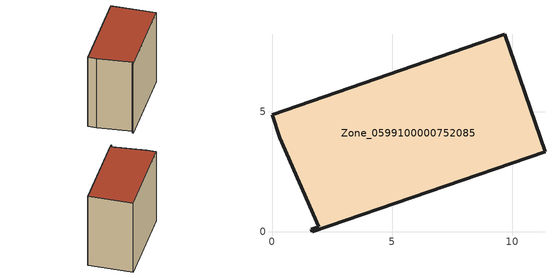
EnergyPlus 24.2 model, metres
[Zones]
Zone_0599100000752085
 floor ground (C_G): 1.63,0.11 1.95,0.22 0.33,3.92 0,4.88 9.7,8.23 11.37,3.33 1.67,0 z0
 wall outside (C_F): 9.7,8.23 0,4.88 0.33,3.92 1.95,0.22 1.63,0.11 1.67,0 11.37,3.33 9.7,8.23 z0:9.24
 roof outside (C_R): 1.95,0.22 1.63,0.11 1.67,0 11.37,3.33 9.7,8.23 0,4.88 0.33,3.92 z9.24
[BUILDING]
Pand.0599100000752085: North Axis=0; Terrain=City; Loads Convergence Tolerance Value=0.04; Temperature Convergence Tolerance Value=0.4; Solar Distribution=FullExterior; Maximum Number of Warmup Days=25; Minimum Number of Warmup Days=1
[Site:Location]
Rotterdam.The.Hague.AP_ZH_NLD Design_Conditions: Latitude=51.96; Longitude=4.45; Time Zone=1; Elevation=-4.5
[SITE:GROUNDTEMPERATURE:BUILDINGSURFACE]
18, 18, 18, 18, 18, 18, 18, 18, 18, 18, 18, 18
[MATERIAL] Thermal Absorptance=0.9; Solar Absorptance=0.7; Visible Absorptance=0.7
Name | Roughness | Thickness | Conductivity | Density | Specific Heat
G.TI.2006-2014 | MediumSmooth | 0.15 | 0.06 | 540 | 1210
F.TI.2006-2014 | Rough | 0.3 | 0.12 | 1920 | 840
R.TI.2006-2014 | MediumRough | 0.2 | 0.08 | 1500 | 1000
[CONSTRUCTION]
C_G: G.TI.2006-2014
C_F: F.TI.2006-2014
C_R: R.TI.2006-2014
[ZONE]
Zone_0599100000752085: Type=1; Multiplier=1; Ceiling Height=Autocalculate; Volume=Autocalculate; Floor Area=autocalculate; Part of Total Floor Area=Yes
[ZONEINFILTRATION:DESIGNFLOWRATE]
Infil_Zone_0599100000752085: Zone or ZoneList or Space or SpaceList=Zone_0599100000752085; Schedule=AlwaysOn; Design Flow Rate Calculation Method=Flow/Area; Flow Rate per Floor Area=0.0015; Constant Term Coefficient=1; Temperature Term Coefficient=0; Velocity Term Coefficient=0; Velocity Squared Term Coefficient=0
[HVACTEMPLATE:ZONE:IDEALLOADSAIRSYSTEM]
Zone_0599100000752085: Maximum Heating Supply Air Temperature=50; Minimum Cooling Supply Air Temperature=13; Maximum Heating Supply Air Humidity Ratio=0.0156; Minimum Cooling Supply Air Humidity Ratio=0.0077; Heating Limit=NoLimit; Cooling Limit=NoLimit; Dehumidification Control Type=ConstantSensibleHeatRatio; Cooling Sensible Heat Ratio=0.7; Dehumidification Setpoint=60; Humidification Control Type=None; Humidification Setpoint=30; Outdoor Air Method=None; Outdoor Air Flow Rate per Person=0.00944; Outdoor Air Flow Rate per Zone Floor Area=0; Outdoor Air Flow Rate per Zone=0; Demand Controlled Ventilation Type=None; Outdoor Air Economizer Type=NoEconomizer; Heat Recovery Type=None; Sensible Heat Recovery Effectiveness=0.7; Latent Heat Recovery Effectiveness=0.65
[ZONECONTROL:THERMOSTAT]
ThermostatControl_Zone_0599100000752085: Zone or ZoneList=Zone_0599100000752085; Control Type Schedule=DualSetpointControlType; Control 1=Thermostat_Zone_0599100000752085; Temperature Difference Between Cutout And Setpoint=0
[THERMOSTATSETPOINT:DUALSETPOINT]
Thermostat_Zone_0599100000752085: Heating Setpoint Temperature Schedule=HeatingSetpoint_Zone_0599100000752085; Cooling Setpoint Temperature Schedule=CoolingSetpoint_Zone_0599100000752085
[SCHEDULE:COMPACT]
HeatingSetpoint_Zone_0599100000752085: Through: 12/31, For: AllDays, Until: 24:00, 21
CoolingSetpoint_Zone_0599100000752085: Through: 12/31, For: AllDays, Until: 24:00, 24
DualSetpointControlType: Through: 12/31, For: AllDays, Until: 24:00, 4
AlwaysOn: Through: 12/31, For: AllDays, Until: 24:00, 1
